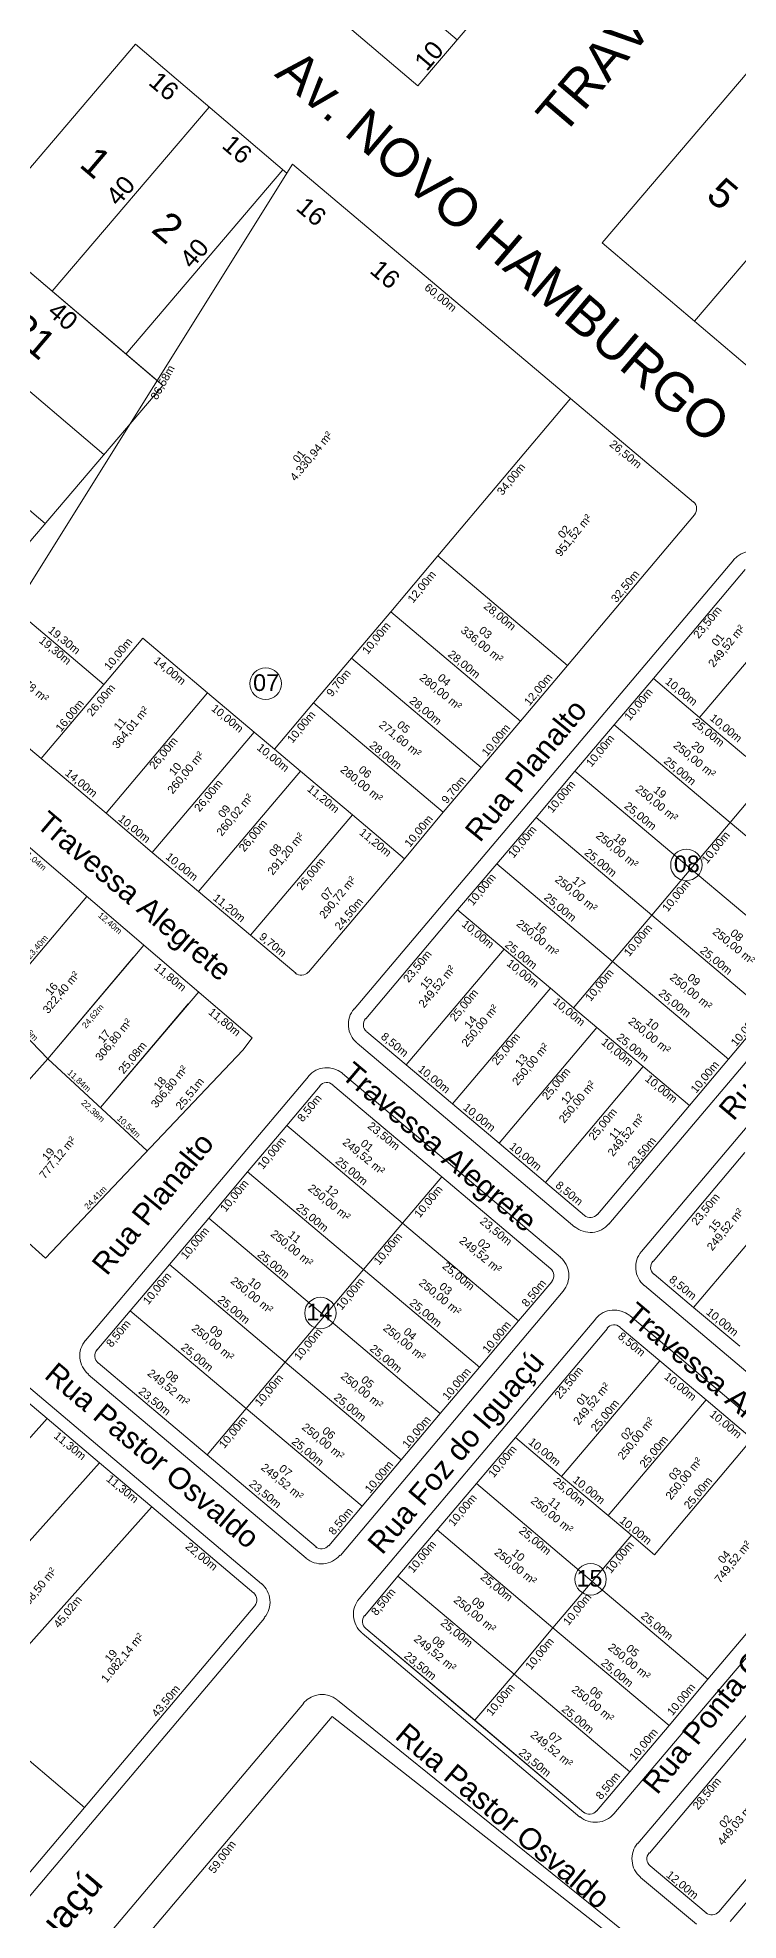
# Model space of a CAD drawing. Header units: metres. Extents: x 3808 to 8215, y 2374 to 6187.
# Drawn here: x 7201.4 to 7317.1, y 3816.4 to 4127.6 of the extents above; entities that cross this region are included whole.
import ezdxf
from ezdxf.enums import TextEntityAlignment as Align

# ---------------------------------------------------------------- set-up
doc = ezdxf.new("R2010")
doc.units = ezdxf.units.M
for name, color, linetype in [('0 - Cotas', 7, 'Continuous'), ('0 - Nome das Ruas', 7, 'Continuous'), ('0 - Número Dos Lotes', 7, 'Continuous'), ('0 - QUADRAS', 7, 'Continuous'), ('0 - Área Dos Lotes', 1, 'Continuous'), ('PDF_REGIAO_POLILINHAS', 7, 'Continuous'), ('vista', 7, 'Continuous')]:
    doc.layers.add(name, color=color, linetype=linetype)
doc.layers.add('PDF_IDENT_DAS_QUADRAS', color=40, linetype='Continuous', true_color=0xffbf00)
doc.layers.add('PDF_MEIO_FIO', color=7, linetype='Continuous', true_color=0xdd6e00)
doc.layers.add('REGIAO_POLILINHAS', color=7, linetype='Continuous', lineweight=0)
doc.styles.add('Arial', font='arial.ttf')
doc.styles.add('pedro', font='arial.ttf', dxfattribs={"height": 3})
doc.styles.get("Standard").update_dxf_attribs({"font": 'arial.ttf'})
doc.dimstyles.new('Copy(2) of ISO-25', dxfattribs={"dimtxt": 1, "dimasz": 2.5, "dimexe": 1.25, "dimexo": 0.625, "dimgap": 0.2, "dimtad": 1, "dimtoh": 1, "dimlfac": 1, "dimzin": 1, "dimtxsty": 'Arial', "dimblk": 'NONE', "dimcen": 0, "dimse1": 1, "dimse2": 1, "dimsd1": 1, "dimsd2": 1, "dimclrt": 256, "dimaunit": 1, "dimadec": 3, "dimazin": 0, "dimtfac": 1, "dimtmove": 0, "dimatfit": 3, "dimldrblk": 'NONE', "dimfxl": 1, "dimtolj": 1, "dimtzin": 0, "dimarcsym": 0})

# ---------------------------------------------------------------- blocks, each defined once
blk = doc.blocks.new('*D9052')
at = {"layer": 'Defpoints', "color": 0, "transparency": 16777216}
for p in [(7194.41, 3967.75), (7203.05, 3958.76), (7203.05, 3958.76)]:
    blk.add_point(p, dxfattribs=at)
at = {"layer": 'REGIAO_POLILINHAS', "lineweight": 5, "transparency": 16777216, "insert": (7199.51, 3963.59), "char_height": 1, "attachment_point": 5, "rotation": 313.8869, "style": 'Arial'}
blk.add_mtext('\\A1;12,46m', dxfattribs=at)
blk = doc.blocks.new('_None')
blk = doc.blocks.new('*D9053')
at = {"layer": 'Defpoints', "color": 0, "transparency": 16777216}
for p in [(7203.05, 3958.76), (7211.74, 3950.72), (7211.74, 3950.72)]:
    blk.add_point(p, dxfattribs=at)
at = {"layer": 'REGIAO_POLILINHAS', "lineweight": 5, "transparency": 16777216, "insert": (7208.18, 3955.11), "char_height": 1, "attachment_point": 5, "rotation": 317.2297, "style": 'Arial'}
blk.add_mtext('\\A1;11,84m', dxfattribs=at)
blk = doc.blocks.new('*D9054')
at = {"layer": 'Defpoints', "color": 0, "transparency": 16777216}
for p in [(7186.58, 3940.33), (7186.58, 3940.33), (7202.7, 3925.84)]:
    blk.add_point(p, dxfattribs=at)
at = {"layer": 'REGIAO_POLILINHAS', "lineweight": 5, "transparency": 16777216, "insert": (7194.82, 3934), "char_height": 1, "attachment_point": 5, "rotation": 318.05, "style": 'Arial'}
blk.add_mtext('\\A1;21,68m', dxfattribs=at)
blk = doc.blocks.new('*D9056')
at = {"layer": 'Defpoints', "color": 0, "transparency": 16777216}
for p in [(7203.05, 3958.76), (7186.58, 3940.33), (7188.11, 3938.96)]:
    blk.add_point(p, dxfattribs=at)
at = {"layer": 'REGIAO_POLILINHAS', "lineweight": 5, "transparency": 16777216, "insert": (7195.77, 3948.74), "char_height": 1, "attachment_point": 5, "rotation": 48.2248, "style": 'Arial'}
blk.add_mtext('\\A1;24,72m', dxfattribs=at)
blk = doc.blocks.new('*D9057')
at = {"layer": 'Defpoints', "color": 0, "transparency": 16777216}
for p in [(7219.48, 3943.56), (7202.7, 3925.84), (7202.7, 3925.84)]:
    blk.add_point(p, dxfattribs=at)
at = {"layer": 'REGIAO_POLILINHAS', "lineweight": 5, "transparency": 16777216, "insert": (7210.99, 3935.77), "char_height": 1, "attachment_point": 5, "rotation": 46.5751, "style": 'Arial'}
blk.add_mtext('\\A1;24,41m', dxfattribs=at)
blk = doc.blocks.new('*D9059')
at = {"layer": 'Defpoints', "color": 0, "transparency": 16777216}
for p in [(7193.45, 3968.74), (7203.05, 3958.76), (7201.69, 3957.46)]:
    blk.add_point(p, dxfattribs=at)
at = {"layer": 'REGIAO_POLILINHAS', "lineweight": 5, "transparency": 16777216, "insert": (7197.43, 3963.04), "char_height": 1, "attachment_point": 5, "rotation": 313.8869, "style": 'Arial'}
blk.add_mtext('\\A1;13,84m', dxfattribs=at)
blk = doc.blocks.new('*D9060')
at = {"layer": 'Defpoints', "color": 0, "transparency": 16777216}
for p in [(7203.05, 3958.76), (7219.48, 3943.56), (7218.04, 3942.01)]:
    blk.add_point(p, dxfattribs=at)
at = {"layer": 'REGIAO_POLILINHAS', "lineweight": 5, "transparency": 16777216, "insert": (7210.46, 3950.11), "char_height": 1, "attachment_point": 5, "rotation": 317.2297, "style": 'Arial'}
blk.add_mtext('\\A1;22,38m', dxfattribs=at)
blk = doc.blocks.new('*D9061')
at = {"layer": 'Defpoints', "color": 0, "transparency": 16777216}
for p in [(7211.74, 3950.72), (7219.48, 3943.56), (7219.48, 3943.56)]:
    blk.add_point(p, dxfattribs=at)
at = {"layer": 'REGIAO_POLILINHAS', "lineweight": 5, "transparency": 16777216, "insert": (7216.37, 3947.53), "char_height": 1, "attachment_point": 5, "rotation": 317.2297, "style": 'Arial'}
blk.add_mtext('\\A1;10,54m', dxfattribs=at)
blk = doc.blocks.new('*D9062')
at = {"layer": 'Defpoints', "color": 0, "transparency": 16777216}
for p in [(7218.92, 3977.58), (7203.05, 3958.76), (7204.58, 3957.47)]:
    blk.add_point(p, dxfattribs=at)
at = {"layer": 'REGIAO_POLILINHAS', "lineweight": 5, "transparency": 16777216, "insert": (7210.55, 3965.78), "char_height": 1, "attachment_point": 5, "rotation": 49.844, "style": 'Arial'}
blk.add_mtext('\\A1;24,62m', dxfattribs=at)
blk = doc.blocks.new('*D9068')
at = {"layer": 'Defpoints', "color": 0, "transparency": 16777216}
for p in [(7209.5, 3985.63), (7209.5, 3985.63), (7194.41, 3967.75)]:
    blk.add_point(p, dxfattribs=at)
at = {"layer": 'REGIAO_POLILINHAS', "lineweight": 5, "transparency": 16777216, "insert": (7201.34, 3977.21), "char_height": 1, "attachment_point": 5, "rotation": 49.8486, "style": 'Arial'}
blk.add_mtext('\\A1;23,40m', dxfattribs=at)
blk = doc.blocks.new('*D9069')
at = {"layer": 'Defpoints', "color": 0, "transparency": 16777216}
for p in [(7208.37, 3984.31), (7209.5, 3985.63), (7218.92, 3977.58)]:
    blk.add_point(p, dxfattribs=at)
at = {"layer": 'REGIAO_POLILINHAS', "lineweight": 5, "transparency": 16777216, "insert": (7213.29, 3981.15), "char_height": 1, "attachment_point": 5, "rotation": 319.4782, "style": 'Arial'}
blk.add_mtext('\\A1;12,40m', dxfattribs=at)
blk = doc.blocks.new('*D9070')
at = {"layer": 'Defpoints', "color": 0, "transparency": 16777216}
for p in [(7193.51, 3999.3), (7208.27, 3984.2), (7209.5, 3985.63)]:
    blk.add_point(p, dxfattribs=at)
at = {"layer": 'REGIAO_POLILINHAS', "lineweight": 5, "transparency": 16777216, "insert": (7200.79, 3991.64), "char_height": 1, "attachment_point": 5, "rotation": 319.4782, "style": 'Arial'}
blk.add_mtext('\\A1;21,04m', dxfattribs=at)

msp = doc.modelspace()

# ---------------------------------------------------------------- linework, layer by layer
at = {"layer": 'PDF_IDENT_DAS_QUADRAS', "color": 7, "lineweight": 5}
for centre in [(7239.04, 4020.797), (7308.534, 3990.842), (7248.09, 3916.772), (7292.708, 3872.766)]:
    msp.add_circle(centre, 2.597, dxfattribs=at)
at = {"layer": 'PDF_MEIO_FIO', "lineweight": 5}
for p, q in [((7253.676, 3967.007), (7316.353, 4041.253)), ((7358.463, 4005.724), (7295.735, 3931.478)), ((7301.133, 3926.954), (7363.81, 4001.199)), ((7101.344, 3987.704), (7238.369, 3872.016)), ((7290.13, 3930.964), (7254.138, 3961.352)), ((7209.263, 3912.24), (7246.129, 3955.892)), ((7251.733, 3956.355), (7287.725, 3926.019)), ((7337.588, 3890.911), (7301.596, 3921.298)), ((7288.187, 3920.364), (7251.373, 3876.711)), ((7293.586, 3915.839), (7254.458, 3869.512)), ((7335.182, 3885.914), (7299.242, 3916.302)), ((7245.717, 3876.248), (7209.726, 3906.635)), ((7296.568, 3833.984), (7335.696, 3880.259)), ((7337.793, 3873.223), (7300.516, 3829.108)), ((7238.832, 3866.36), (7182.942, 3800.136)), ((7254.972, 3863.857), (7290.913, 3833.469)), ((7291.581, 3834.241), (7255.589, 3864.628)), ((7315.787, 3816.202), (7352.653, 3859.855)), ((7250.899, 3852.811), (7390.495, 3740.054)), ((7158.452, 3749.361), (7245.346, 3852.297)), ((7300.979, 3823.452), (7310.183, 3815.74))]:
    msp.add_line(p, q, dxfattribs=at)
for centre, start, end in [((7319.361, 4038.708), 49.83385, 139.82877), ((7256.684, 3964.462), 139.82781, 229.82827), ((7249.137, 3953.347), 49.83385, 139.82877), ((7292.675, 3934.075), 229.82796, 319.82906), ((7285.128, 3922.96), 319.82781, 49.82827), ((7304.141, 3924.357), 139.82781, 229.82827), ((7296.594, 3913.294), 49.83385, 139.82877), ((7212.322, 3909.695), 139.82781, 229.82827), ((7248.262, 3879.307), 229.82796, 319.82906), ((7235.773, 3869.008), 319.82781, 49.82827), ((7257.517, 3866.967), 139.82781, 229.82827), ((7248.354, 3849.752), 51.06384, 139.829), ((7293.509, 3836.58), 229.82796, 319.82906), ((7303.524, 3826.563), 139.82781, 229.82827)]:
    msp.add_arc(centre, 3.985, start, end, dxfattribs=at)
at = {"layer": 'PDF_REGIAO_POLILINHAS', "lineweight": 5}
for p, q in [((7197.526, 4033.156), (7243.493, 4106.682)), ((7243.493, 4106.682), (7197.526, 4033.156)), ((7243.493, 4106.682), (7289.408, 4067.914)), ((7267.453, 4041.897), (7289.408, 4067.914)), ((7289.408, 4067.914), (7267.453, 4041.897)), ((7289.408, 4067.914), (7309.717, 4050.792)), ((7309.872, 4048.684), (7288.894, 4023.798)), ((7259.689, 4032.693), (7267.453, 4041.897)), ((7267.453, 4041.897), (7259.689, 4032.693)), ((7267.453, 4041.897), (7288.894, 4023.798)), ((7288.894, 4023.798), (7267.453, 4041.897)), ((7303.087, 4021.663), (7318.255, 4039.659)), ((7212.283, 4020.662), (7197.526, 4033.156)), ((7197.526, 4033.156), (7212.283, 4020.662)), ((7326.893, 4034.363), (7310.697, 4015.185)), ((7310.697, 4015.185), (7326.893, 4034.363)), ((7253.21, 4025.032), (7259.689, 4032.693)), ((7259.689, 4032.693), (7253.21, 4025.032)), ((7259.689, 4032.693), (7281.13, 4014.595)), ((7281.13, 4014.595), (7259.689, 4032.693)), ((7218.761, 4028.323), (7212.283, 4020.662)), ((7212.283, 4020.662), (7218.761, 4028.323)), ((7229.456, 4019.274), (7218.761, 4028.323)), ((7218.761, 4028.323), (7229.456, 4019.274)), ((7246.938, 4017.628), (7253.21, 4025.032)), ((7253.21, 4025.032), (7246.938, 4017.628)), ((7253.21, 4025.032), (7274.651, 4006.934)), ((7274.651, 4006.934), (7253.21, 4025.032)), ((7288.894, 4023.798), (7281.13, 4014.595)), ((7201.948, 4008.425), (7212.283, 4020.662)), ((7212.283, 4020.662), (7201.948, 4008.425)), ((7296.609, 4014.002), (7303.087, 4021.663)), ((7310.697, 4015.185), (7303.087, 4021.663)), ((7303.087, 4021.663), (7310.697, 4015.185)), ((7212.694, 3999.375), (7229.456, 4019.274)), ((7229.456, 4019.274), (7212.694, 3999.375)), ((7229.456, 4019.274), (7237.117, 4012.795)), ((7237.117, 4012.795), (7229.456, 4019.274)), ((7246.938, 4017.628), (7240.51, 4009.967)), ((7240.51, 4009.967), (7246.938, 4017.628)), ((7268.378, 3999.53), (7246.938, 4017.628)), ((7246.938, 4017.628), (7268.378, 3999.53)), ((7281.13, 4014.595), (7274.651, 4006.934)), ((7318.358, 4008.758), (7310.697, 4015.185)), ((7310.697, 4015.185), (7318.358, 4008.758)), ((7201.948, 4008.425), (7198.452, 4011.407)), ((7237.117, 4012.795), (7220.304, 3992.897)), ((7220.304, 3992.897), (7237.117, 4012.795)), ((7240.51, 4009.967), (7237.117, 4012.795)), ((7237.117, 4012.795), (7240.51, 4009.967)), ((7290.13, 4006.341), (7296.609, 4014.002)), ((7296.609, 4014.002), (7315.736, 3997.857)), ((7315.736, 3997.857), (7296.609, 4014.002)), ((7212.694, 3999.375), (7201.948, 4008.425)), ((7244.778, 4006.317), (7240.51, 4009.967)), ((7240.51, 4009.967), (7244.778, 4006.317)), ((7227.965, 3986.418), (7244.778, 4006.317)), ((7244.778, 4006.317), (7227.965, 3986.418)), ((7244.778, 4006.317), (7253.365, 3999.118)), ((7253.365, 3999.118), (7244.778, 4006.317)), ((7274.651, 4006.934), (7268.378, 3999.53)), ((7283.703, 3998.68), (7290.13, 4006.341)), ((7290.13, 4006.341), (7309.257, 3990.196)), ((7309.257, 3990.196), (7290.13, 4006.341)), ((7315.736, 3997.857), (7322.214, 4005.518)), ((7322.214, 4005.518), (7315.736, 3997.857)), ((7236.822, 3962.278), (7190.43, 4001.931)), ((7220.304, 3992.897), (7212.694, 3999.375)), ((7253.365, 3999.118), (7236.551, 3979.22)), ((7236.551, 3979.22), (7253.365, 3999.118)), ((7253.365, 3999.118), (7261.951, 3991.869)), ((7261.951, 3991.869), (7253.365, 3999.118)), ((7268.378, 3999.53), (7261.951, 3991.869)), ((7277.225, 3991.019), (7283.703, 3998.68)), ((7283.703, 3998.68), (7302.83, 3982.535)), ((7302.83, 3982.535), (7283.703, 3998.68)), ((7309.257, 3990.196), (7315.736, 3997.857)), ((7315.736, 3997.857), (7309.257, 3990.196)), ((7334.863, 3981.713), (7315.736, 3997.857)), ((7315.736, 3997.857), (7334.863, 3981.713)), ((7227.965, 3986.418), (7220.304, 3992.897)), ((7261.951, 3991.869), (7246.115, 3973.102)), ((7270.746, 3983.409), (7277.225, 3991.019)), ((7277.225, 3991.019), (7296.352, 3974.874)), ((7296.352, 3974.874), (7277.225, 3991.019)), ((7302.83, 3982.535), (7309.257, 3990.196)), ((7309.257, 3990.196), (7302.83, 3982.535)), ((7328.436, 3974.051), (7309.257, 3990.196)), ((7309.257, 3990.196), (7328.436, 3974.051)), ((7236.551, 3979.22), (7227.965, 3986.418)), ((7209.496, 3985.634), (7194.406, 3967.746)), ((7194.406, 3967.746), (7207.707, 3983.488)), ((7207.694, 3983.498), (7207.707, 3983.488)), ((7255.578, 3965.413), (7270.746, 3983.409)), ((7270.746, 3983.409), (7278.407, 3976.931)), ((7278.407, 3976.931), (7270.746, 3983.409)), ((7203.047, 3958.763), (7179.732, 3983.002)), ((7296.352, 3974.874), (7302.83, 3982.535)), ((7302.83, 3982.535), (7296.352, 3974.874)), ((7321.957, 3966.39), (7302.83, 3982.535)), ((7302.83, 3982.535), (7321.957, 3966.39)), ((7203.047, 3958.763), (7218.922, 3977.578)), ((7244.007, 3972.947), (7236.551, 3979.22)), ((7262.262, 3957.804), (7278.407, 3976.931)), ((7278.407, 3976.931), (7262.262, 3957.804)), ((7278.407, 3976.931), (7286.068, 3970.452)), ((7286.068, 3970.452), (7278.407, 3976.931)), ((7217.167, 3975.518), (7203.047, 3958.763)), ((7289.873, 3967.213), (7296.352, 3974.874)), ((7296.352, 3974.874), (7289.873, 3967.213)), ((7315.479, 3958.729), (7296.352, 3974.874)), ((7296.352, 3974.874), (7315.479, 3958.729)), ((7211.739, 3950.723), (7227.976, 3969.839)), ((7226.217, 3967.857), (7211.739, 3950.723)), ((7269.923, 3951.325), (7286.068, 3970.452)), ((7286.068, 3970.452), (7269.923, 3951.325)), ((7286.068, 3970.452), (7289.873, 3967.213)), ((7289.873, 3967.213), (7286.068, 3970.452)), ((7293.729, 3963.974), (7289.873, 3967.213)), ((7289.873, 3967.213), (7293.729, 3963.974)), ((7321.957, 3966.39), (7315.479, 3958.729)), ((7202.699, 3925.838), (7161.22, 3963.12)), ((7235.266, 3960.247), (7236.822, 3962.278)), ((7262.262, 3957.804), (7255.732, 3963.254)), ((7277.584, 3944.847), (7293.729, 3963.974)), ((7293.729, 3963.974), (7277.584, 3944.847)), ((7301.39, 3957.547), (7293.729, 3963.974)), ((7293.729, 3963.974), (7301.39, 3957.547)), ((7186.578, 3940.328), (7203.047, 3958.763)), ((7203.047, 3958.763), (7186.578, 3940.328)), ((7202.699, 3925.838), (7235.266, 3960.247)), ((7219.476, 3943.565), (7203.047, 3958.763)), ((7315.479, 3958.729), (7309.051, 3951.068)), ((7269.923, 3951.325), (7262.262, 3957.804)), ((7285.246, 3938.368), (7301.39, 3957.547)), ((7301.39, 3957.547), (7285.246, 3938.368)), ((7309.051, 3951.068), (7301.39, 3957.547)), ((7301.39, 3957.547), (7309.051, 3951.068)), ((7242.529, 3947.769), (7248.031, 3954.299)), ((7250.139, 3954.453), (7268.135, 3939.285)), ((7277.584, 3944.847), (7269.923, 3951.325)), ((7309.051, 3951.068), (7293.832, 3933.072)), ((7236.051, 3940.108), (7242.529, 3947.769)), ((7261.656, 3931.624), (7242.529, 3947.769)), ((7242.529, 3947.769), (7261.656, 3931.624)), ((7285.246, 3938.368), (7277.584, 3944.847)), ((7303.036, 3925.308), (7318.204, 3943.304)), ((7229.624, 3932.446), (7236.051, 3940.108)), ((7255.178, 3923.963), (7236.051, 3940.108)), ((7236.051, 3940.108), (7255.178, 3923.963)), ((7268.135, 3939.285), (7261.656, 3931.624)), ((7261.656, 3931.624), (7268.135, 3939.285)), ((7268.135, 3939.285), (7286.131, 3924.066)), ((7291.724, 3932.918), (7285.246, 3938.368)), ((7309.72, 3917.699), (7325.865, 3936.826)), ((7325.865, 3936.826), (7309.72, 3917.699)), ((7223.145, 3924.785), (7229.624, 3932.446)), ((7248.751, 3916.302), (7229.624, 3932.446)), ((7229.624, 3932.446), (7248.751, 3916.302)), ((7261.656, 3931.624), (7255.178, 3923.963)), ((7255.178, 3923.963), (7261.656, 3931.624)), ((7261.656, 3931.624), (7280.783, 3915.479)), ((7280.783, 3915.479), (7261.656, 3931.624)), ((7216.667, 3917.124), (7223.145, 3924.785)), ((7242.272, 3908.641), (7223.145, 3924.785)), ((7223.145, 3924.785), (7242.272, 3908.641)), ((7255.178, 3923.963), (7248.751, 3916.302)), ((7248.751, 3916.302), (7255.178, 3923.963)), ((7255.178, 3923.963), (7274.356, 3907.818)), ((7274.356, 3907.818), (7255.178, 3923.963)), ((7286.285, 3921.957), (7280.783, 3915.479)), ((7309.72, 3917.699), (7303.19, 3923.2)), ((7317.381, 3911.272), (7309.72, 3917.699)), ((7211.165, 3910.646), (7216.667, 3917.124)), ((7235.794, 3900.979), (7216.667, 3917.124)), ((7216.667, 3917.124), (7235.794, 3900.979)), ((7248.751, 3916.302), (7242.272, 3908.641)), ((7242.272, 3908.641), (7248.751, 3916.302)), ((7248.751, 3916.302), (7267.878, 3900.157)), ((7267.878, 3900.157), (7248.751, 3916.302)), ((7280.783, 3915.479), (7274.356, 3907.818)), ((7280.321, 3896.198), (7295.489, 3914.194)), ((7297.597, 3914.399), (7304.127, 3908.898)), ((7191.426, 3909.036), (7202.943, 3899.318)), ((7229.367, 3893.318), (7211.371, 3908.538)), ((7242.272, 3908.641), (7235.794, 3900.979)), ((7235.794, 3900.979), (7242.272, 3908.641)), ((7242.272, 3908.641), (7261.399, 3892.496)), ((7261.399, 3892.496), (7242.272, 3908.641)), ((7304.127, 3908.898), (7287.93, 3889.771)), ((7287.93, 3889.771), (7304.127, 3908.898)), ((7304.127, 3908.898), (7311.788, 3902.419)), ((7274.356, 3907.818), (7267.878, 3900.157)), ((7311.788, 3902.419), (7295.591, 3883.292)), ((7295.591, 3883.292), (7311.788, 3902.419)), ((7311.788, 3902.419), (7319.397, 3895.992)), ((7202.943, 3899.318), (7172.864, 3865.692)), ((7172.864, 3865.692), (7202.943, 3899.318)), ((7202.943, 3899.318), (7211.581, 3892.017)), ((7235.794, 3900.979), (7229.367, 3893.318)), ((7229.367, 3893.318), (7235.794, 3900.979)), ((7235.794, 3900.979), (7254.972, 3884.835)), ((7254.972, 3884.835), (7235.794, 3900.979)), ((7267.878, 3900.157), (7261.399, 3892.496)), ((7273.842, 3888.588), (7280.321, 3896.198)), ((7287.93, 3889.771), (7280.321, 3896.198)), ((7280.321, 3896.198), (7287.93, 3889.771)), ((7319.397, 3895.992), (7303.253, 3876.814)), ((7303.253, 3876.814), (7319.397, 3895.992)), ((7247.363, 3878.15), (7229.367, 3893.318)), ((7211.581, 3892.017), (7181.554, 3858.391)), ((7181.554, 3858.391), (7211.581, 3892.017)), ((7211.581, 3892.017), (7220.219, 3884.716)), ((7261.399, 3892.496), (7254.972, 3884.835)), ((7295.591, 3883.292), (7287.93, 3889.771)), ((7287.93, 3889.771), (7295.591, 3883.292)), ((7267.364, 3880.927), (7273.842, 3888.588)), ((7273.842, 3888.588), (7292.969, 3872.392)), ((7292.969, 3872.392), (7273.842, 3888.588)), ((7220.219, 3884.716), (7190.192, 3851.09)), ((7190.192, 3851.09), (7220.219, 3884.716)), ((7220.219, 3884.716), (7237.084, 3870.474)), ((7254.972, 3884.835), (7249.471, 3878.305)), ((7260.885, 3873.266), (7267.364, 3880.927)), ((7267.364, 3880.927), (7286.491, 3864.731)), ((7286.491, 3864.731), (7267.364, 3880.927)), ((7299.448, 3880.053), (7295.591, 3883.292)), ((7295.591, 3883.292), (7299.448, 3880.053)), ((7333.743, 3881.904), (7312.096, 3856.247)), ((7292.969, 3872.392), (7299.448, 3880.053)), ((7299.448, 3880.053), (7292.969, 3872.392)), ((7303.253, 3876.814), (7299.448, 3880.053)), ((7299.448, 3880.053), (7303.253, 3876.814)), ((7255.435, 3866.736), (7260.885, 3873.266)), ((7260.885, 3873.266), (7280.064, 3857.07)), ((7280.064, 3857.07), (7260.885, 3873.266)), ((7292.969, 3872.392), (7286.491, 3864.731)), ((7286.491, 3864.731), (7292.969, 3872.392)), ((7312.096, 3856.247), (7292.969, 3872.392)), ((7292.969, 3872.392), (7312.096, 3856.247)), ((7237.238, 3868.366), (7209.113, 3835.048)), ((7273.585, 3849.46), (7255.589, 3864.628)), ((7286.491, 3864.731), (7280.064, 3857.07)), ((7280.064, 3857.07), (7286.491, 3864.731)), ((7305.669, 3848.586), (7286.491, 3864.731)), ((7286.491, 3864.731), (7305.669, 3848.586)), ((7280.064, 3857.07), (7273.585, 3849.46)), ((7273.585, 3849.46), (7280.064, 3857.07)), ((7299.191, 3840.925), (7280.064, 3857.07)), ((7280.064, 3857.07), (7299.191, 3840.925)), ((7312.096, 3856.247), (7305.669, 3848.586)), ((7209.113, 3835.048), (7190.192, 3851.09)), ((7190.192, 3851.09), (7209.113, 3835.048)), ((7211.874, 3804.942), (7250.025, 3850.086)), ((7250.025, 3850.086), (7384.068, 3744.836)), ((7291.581, 3834.241), (7273.585, 3849.46)), ((7302.419, 3827.514), (7320.826, 3849.315)), ((7305.669, 3848.586), (7299.191, 3840.925)), ((7299.191, 3840.925), (7293.689, 3834.446)), ((7332.292, 3839.648), (7313.885, 3817.796)), ((7209.113, 3835.048), (7181.04, 3801.781)), ((7311.777, 3817.642), (7302.573, 3825.406))]:
    msp.add_line(p, q, dxfattribs=at)
at = {"layer": 'PDF_REGIAO_POLILINHAS', "color": 3, "lineweight": 5}
for p in [(7236.822, 3962.278), (7202.699, 3925.838)]:
    msp.add_line(p, (7235.266, 3960.247), dxfattribs=at)
at = {"layer": 'PDF_REGIAO_POLILINHAS', "lineweight": 5}
for centre, start, end in [((7308.715, 4049.687), 319.8288, 49.82835), ((7244.907, 3974.104), 229.825, 319.82973), ((7256.684, 3964.462), 139.8288, 229.82835), ((7249.137, 3953.347), 49.8327, 139.82781), ((7292.675, 3934.075), 229.825, 319.82973), ((7285.128, 3922.96), 319.8288, 49.82835), ((7304.141, 3924.357), 139.8288, 229.82835), ((7296.594, 3913.294), 49.8327, 139.82781), ((7212.322, 3909.695), 139.8288, 229.82835), ((7248.262, 3879.307), 229.825, 319.82973), ((7236.081, 3869.368), 319.8288, 49.82835), ((7256.541, 3865.785), 139.8288, 229.82835), ((7292.532, 3835.449), 229.825, 319.82973), ((7303.524, 3826.563), 139.8288, 229.82835), ((7312.728, 3818.799), 229.825, 319.82973)]:
    msp.add_arc(centre, 1.517, start, end, dxfattribs=at)
at = {"layer": 'vista', "lineweight": 5}
for p, q in [((7264.187, 4119.585), (7329.004, 4195.734)), ((7264.187, 4119.585), (7329.004, 4195.734)), ((7294.646, 4093.658), (7359.464, 4169.807)), ((7309.876, 4080.695), (7374.694, 4156.844)), ((7247.824, 4146.645), (7270.668, 4127.2)), ((7241.342, 4139.03), (7264.187, 4119.585)), ((7217.523, 4126.475), (7113.815, 4004.636)), ((7217.523, 4126.475), (7242.549, 4105.173)), ((7203.78, 4085.644), (7229.707, 4116.104)), ((7215.963, 4075.274), (7241.89, 4105.733)), ((7191.596, 4096.015), (7221.115, 4070.888)), ((7191.596, 4096.015), (7222.055, 4070.088)), ((7294.646, 4093.658), (7369.653, 4029.813)), ((7294.646, 4093.658), (7369.653, 4029.813)), ((7181.873, 4084.593), (7212.333, 4058.666)), ((7172.15, 4073.17), (7202.61, 4047.243)), ((7222.055, 4070.088), (7221.115, 4070.888)), ((7222.055, 4070.088), (7183.179, 4024.416))]:
    msp.add_line(p, q, dxfattribs=at)

# ---------------------------------------------------------------- texts
at = {"layer": '0 - Cotas', "lineweight": 5}
for s, rotation, p in [('60,00m', 320.78171, (7265.137, 4086.053)), ('86,58m', 61.02231, (7221.095, 4067.583)), ('26,50m', 320.78171, (7295.714, 4060.179)), ('34,00m', 50.78171, (7278.135, 4051.803)), ('12,00m', 50.78171, (7263.373, 4034.017)), ('32,50m', 50.78171, (7296.982, 4034.097)), ('28,00m', 320.78171, (7274.931, 4033.387)), ('23,50m', 50.78171, (7310.566, 4028.149)), ('19,30m', 320.78171, (7202.973, 4029.427)), ('10,00m', 50.78171, (7255.877, 4025.538)), ('19,30m', 320.78171, (7201.478, 4027.72)), ('10,00m', 50.78171, (7213.236, 4022.905)), ('14,00m', 320.78171, (7220.413, 4024.375)), ('28,00m', 320.78171, (7269.035, 4025.441)), ('26,00m', 50.78171, (7210.38, 4015.282)), ('9,70m', 50.78171, (7249.961, 4018.514)), ('12,00m', 50.78171, (7282.617, 4017.044)), ('10,00m', 320.78171, (7304.918, 4020.947)), ('16,00m', 50.78171, (7205.222, 4012.726)), ('28,00m', 320.78171, (7262.658, 4017.768)), ('10,00m', 50.78171, (7299.173, 4014.583)), ('10,00m', 320.78171, (7229.932, 4016.495)), ('10,00m', 50.78171, (7243.461, 4010.849)), ('25,00m', 320.78171, (7309.366, 4014.18)), ('10,00m', 320.78171, (7312.284, 4014.907)), ('26,00m', 50.78171, (7220.707, 4006.528)), ('28,00m', 320.78171, (7256.068, 4010.423)), ('10,00m', 50.78171, (7275.625, 4008.673)), ('10,00m', 50.78171, (7292.839, 4006.925)), ('10,00m', 320.78171, (7237.478, 4010.016)), ('25,00m', 320.78171, (7304.671, 4007.799)), ('14,00m', 320.78171, (7205.788, 4005.811)), ('9,70m', 50.78171, (7268.966, 4000.848)), ('26,00m', 50.78171, (7228.124, 3999.501)), ('11,20m', 320.78171, (7245.763, 4003.2)), ('10,00m', 50.78171, (7286.394, 3999.327)), ('10,00m', 320.78171, (7214.56, 3998.27)), ('10,00m', 50.78171, (7262.864, 3993.655)), ('25,00m', 320.78171, (7298.152, 4000.372)), ('26,00m', 50.78171, (7235.503, 3992.887)), ('11,20m', 320.78171, (7254.385, 3995.989)), ('10,00m', 50.78171, (7279.978, 3991.863)), ('10,00m', 50.78171, (7311.942, 3990.937)), ('10,00m', 320.78171, (7222.4, 3991.983)), ('25,00m', 320.78171, (7291.573, 3992.659)), ('26,00m', 50.78171, (7245.042, 3986.548)), ('10,00m', 50.78171, (7273.253, 3983.983)), ('10,00m', 50.78171, (7305.432, 3982.977)), ('11,20m', 320.78171, (7230.228, 3985.159)), ('24,50m', 50.78171, (7251.336, 3979.959)), ('25,00m', 320.78171, (7284.9, 3985.266)), ('10,00m', 320.78171, (7271.31, 3980.838)), ('10,00m', 50.78171, (7299.097, 3975.6)), ('9,70m', 320.78171, (7237.838, 3978.755)), ('25,00m', 320.78171, (7278.449, 3977.407)), ('25,00m', 320.78171, (7310.665, 3976.482)), ('11,80m', 320.78171, (7220.483, 3973.719)), ('23,50m', 50.78171, (7262.648, 3971.284)), ('10,00m', 320.78171, (7278.724, 3974.36)), ('10,00m', 50.78171, (7292.719, 3968.18)), ('25,00m', 50.78171, (7270.343, 3964.879)), ('10,00m', 320.78171, (7286.363, 3967.997)), ('25,00m', 320.78171, (7303.826, 3969.41)), ('11,80m', 320.78171, (7229.457, 3966.306)), ('10,00m', 50.78171, (7316.766, 3960.739)), ('25,08m', 50.78171, (7215.586, 3956.181)), ('8,50m', 320.78171, (7257.957, 3962.254)), ('25,00m', 50.78171, (7277.273, 3957.615)), ('10,00m', 320.78171, (7294.349, 3961.352)), ('25,00m', 320.78171, (7296.892, 3962.132)), ('10,00m', 50.78171, (7310.14, 3953)), ('25,51m', 50.78171, (7225.066, 3950.229)), ('10,00m', 320.78171, (7264.072, 3956.88)), ('25,00m', 50.78171, (7285.573, 3951.87)), ('10,00m', 320.78171, (7301.592, 3955.285)), ('8,50m', 50.78171, (7245.153, 3948.252)), ('10,00m', 320.78171, (7271.537, 3950.535)), ('25,00m', 50.78171, (7293.277, 3945.2)), ('23,50m', 320.78171, (7255.762, 3947.478)), ('10,00m', 50.78171, (7238.582, 3940.411)), ('10,00m', 320.78171, (7279.171, 3944.092)), ('23,50m', 50.78171, (7299.731, 3940.445)), ('25,00m', 320.78171, (7250.453, 3941.68)), ('10,00m', 50.78171, (7232.419, 3933.366)), ('10,00m', 50.78171, (7264.475, 3932.406)), ('8,50m', 320.78171, (7286.796, 3937.684)), ('25,00m', 320.78171, (7243.953, 3933.992)), ('23,50m', 50.78171, (7310.249, 3931.132)), ('10,00m', 50.78171, (7225.904, 3925.531)), ('23,50m', 320.78171, (7274.301, 3931.736)), ('25,00m', 320.78171, (7237.536, 3926.245)), ('10,00m', 50.78171, (7257.786, 3924.596)), ('25,00m', 320.78171, (7268.1, 3924.317)), ('10,00m', 50.78171, (7219.653, 3918.048)), ('10,00m', 50.78171, (7251.578, 3917.144)), ('8,50m', 50.78171, (7282.217, 3917.678)), ('8,50m', 320.78171, (7305.558, 3922.101)), ('25,00m', 320.78171, (7230.987, 3918.766)), ('25,00m', 320.78171, (7262.69, 3918.249)), ('8,50m', 50.78171, (7213.583, 3910.993)), ('10,00m', 50.78171, (7275.743, 3910.006)), ('10,00m', 320.78171, (7311.674, 3916.727)), ('25,00m', 320.78171, (7224.929, 3910.901)), ('10,00m', 50.78171, (7244.616, 3908.828)), ('25,00m', 320.78171, (7256.117, 3910.688)), ('8,50m', 320.78171, (7297.097, 3912.731)), ('10,00m', 50.78171, (7238.135, 3901.224)), ('10,00m', 50.78171, (7269.13, 3902.273)), ('23,50m', 50.78171, (7287.661, 3902.461)), ('10,00m', 320.78171, (7304.746, 3906.053)), ('23,50m', 320.78171, (7217.911, 3903.628)), ('25,00m', 320.78171, (7250.19, 3902.639)), ('25,00m', 50.78171, (7293.635, 3897.047)), ('10,00m', 50.78171, (7232.205, 3894.284)), ('10,00m', 50.78171, (7262.515, 3894.323)), ('10,00m', 320.78171, (7312.241, 3899.862)), ('11,30m', 320.78171, (7203.929, 3896.268)), ('25,00m', 320.78171, (7243.216, 3895.306)), ('10,00m', 320.78171, (7282.317, 3895.263)), ('25,00m', 50.78171, (7301.697, 3891.064)), ('10,00m', 50.78171, (7276.709, 3889.455)), ('11,30m', 320.78171, (7212.596, 3889.151)), ('10,00m', 50.78171, (7256.31, 3886.906)), ('10,00m', 320.78171, (7289.639, 3888.975)), ('23,50m', 320.78171, (7236.178, 3888.32)), ('10,00m', 50.78171, (7270.108, 3881.406)), ('25,00m', 320.78171, (7286.402, 3888.675)), ('25,00m', 50.78171, (7309.01, 3884.253)), ('8,50m', 50.78171, (7250.303, 3879.967)), ('25,00m', 320.78171, (7280.757, 3880.581)), ('10,00m', 320.78171, (7297.365, 3882.297)), ('22,00m', 320.78171, (7225.656, 3877.996)), ('10,00m', 50.78171, (7263.404, 3873.699)), ('10,00m', 50.78171, (7296.053, 3873.636)), ('8,50m', 50.78171, (7257.347, 3866.643)), ('25,00m', 320.78171, (7274.391, 3872.921)), ('45,02m', 50.78171, (7204.893, 3864.585)), ('10,00m', 50.78171, (7289.051, 3865.02)), ('25,00m', 320.78171, (7267.8, 3865.351)), ('25,00m', 320.78171, (7300.887, 3866.497)), ('10,00m', 50.78171, (7282.842, 3857.676)), ('23,50m', 320.78171, (7261.788, 3859.91)), ('25,00m', 320.78171, (7294.309, 3858.748)), ('43,50m', 50.78171, (7221.091, 3849.858)), ('10,00m', 50.78171, (7276.366, 3850.074)), ('10,00m', 50.78171, (7306.227, 3850.12)), ('25,00m', 320.78171, (7287.81, 3851.087)), ('10,00m', 50.78171, (7300.019, 3842.678)), ('23,50m', 320.78171, (7280.723, 3843.921)), ('8,50m', 50.78171, (7294.453, 3836.235)), ('28,50m', 50.78171, (7310.473, 3834.57)), ('59,00m', 53.26691, (7230.534, 3824.03)), ('12,00m', 320.78171, (7305.083, 3823.702))]:
    msp.add_text(s, height=1.3224, rotation=rotation, dxfattribs=at).set_placement(p)
at = {"layer": '0 - Nome das Ruas', "lineweight": 5}
for s, height, rotation, p in [('Rua Planalto', 3.54115, 50.78171, (7274.424, 3994.405)), ('Travessa Alegrete', 3.54115, 319.8013, (7200.913, 3997.299)), ('Rua Foz do Iguaçú', 3.54115, 49.8013, (7316.296, 3948.36)), ('Travessa Alegrete', 3.54115, 319.8013, (7251.293, 3955.829)), ('Rua Planalto', 3.54115, 50.78171, (7212.791, 3922.783)), ('Travessa Alegrete', 3.54115, 319.8013, (7298.084, 3916.106)), ('Rua Pastor Osvaldo', 3.54115, 319.8013, (7202.281, 3906.182)), ('Rua Foz do Iguaçú', 3.54115, 49.8013, (7258.279, 3876.647)), ('Rua Ponta Grossa', 3.54115, 50.78171, (7303.694, 3837.005)), ('Rua Pastor Osvaldo', 3.54115, 319.8013, (7260.192, 3846.591)), ('Rua Foz do Iguaçú', 4.42644, 49.70173, (7178.609, 3782.446))]:
    msp.add_text(s, height=height, rotation=rotation, dxfattribs=at).set_placement(p)
at = {"layer": '0 - Número Dos Lotes', "lineweight": 5}
for s, rotation, p in [('01', 50.78171, (7244.392, 4057.169)), ('02', 50.78171, (7288.187, 4044.685)), ('03', 320.78171, (7274.141, 4029.385)), ('01', 50.78171, (7313.584, 4026.848)), ('04', 320.78171, (7267.319, 4021.556)), ('11', 50.78171, (7214.84, 4012.946)), ('05', 320.78171, (7260.613, 4013.771)), ('20', 320.78171, (7309.24, 4010.378)), ('10', 50.78171, (7223.95, 4005.483)), ('06', 320.78171, (7254.246, 4006.352)), ('19', 320.78171, (7302.959, 4003.003)), ('09', 50.78171, (7232.058, 3998.501)), ('18', 320.78171, (7296.355, 3995.157)), ('08', 50.78171, (7240.484, 3992.059)), ('07', 50.78171, (7249.049, 3984.844)), ('17', 320.78171, (7289.565, 3988.076)), ('16', 320.78171, (7283.213, 3980.575)), ('08', 320.78171, (7315.657, 3979.353)), ('16', 50.78171, (7203.549, 3969.137)), ('15', 50.78171, (7265.462, 3970.123)), ('09', 320.78171, (7308.566, 3971.999)), ('14', 50.78171, (7272.733, 3963.642)), ('10', 320.78171, (7301.701, 3964.666)), ('17', 50.78171, (7212.217, 3961.317)), ('13', 50.78171, (7281.141, 3957.346)), ('18', 50.78171, (7221.42, 3953.555)), ('12', 50.78171, (7288.746, 3951.144)), ('11', 50.78171, (7296.653, 3945.262)), ('19', 50.78171, (7202.978, 3941.825)), ('01', 320.78171, (7254.58, 3944.594)), ('12', 320.78171, (7248.794, 3937.07)), ('11', 320.78171, (7242.619, 3929.508)), ('15', 50.78171, (7313.063, 3929.971)), ('02', 320.78171, (7273.891, 3928.165)), ('10', 320.78171, (7236.006, 3921.748)), ('03', 320.78171, (7267.579, 3920.938)), ('09', 320.78171, (7229.664, 3913.845)), ('04', 320.78171, (7261.682, 3913.465)), ('08', 320.78171, (7222.356, 3906.419)), ('05', 320.78171, (7254.67, 3905.519)), ('01', 50.78171, (7291.259, 3901.38)), ('06', 320.78171, (7248.255, 3897.09)), ('02', 50.78171, (7298.603, 3895.634)), ('07', 320.78171, (7241.116, 3890.84)), ('03', 50.78171, (7306.513, 3889.016)), ('11', 320.78171, (7285.577, 3885.411)), ('10', 320.78171, (7279.554, 3876.904)), ('04', 50.78171, (7314.626, 3875.255)), ('09', 320.78171, (7272.937, 3868.931)), ('08', 320.78171, (7266.362, 3862.498)), ('05', 320.78171, (7298.44, 3861.112)), ('19', 50.78171, (7213.35, 3858.922)), ('06', 320.78171, (7292.422, 3854.143)), ('07', 320.78171, (7285.627, 3846.657)), ('02', 50.78171, (7314.843, 3831.541))]:
    msp.add_text(s, height=1.3224, rotation=rotation, dxfattribs=at).set_placement(p)
at = {"layer": '0 - QUADRAS', "lineweight": 5}
for s, p in [('07', (7236.967, 4019.587)), ('08', (7306.461, 3989.632)), ('14', (7245.759, 3915.562)), ('15', (7290.376, 3871.556))]:
    msp.add_text(s, height=2.7551, dxfattribs=at).set_placement(p)
at = {"layer": '0 - Área Dos Lotes', "lineweight": 5}
for s, height, rotation, p in [('4.330,94 m²', 1.32245, 50.78171, (7243.956, 4054.174)), ('951,52 m²', 1.3224, 50.78171, (7287.752, 4041.69)), ('336,00 m²', 1.3224, 320.78171, (7271.149, 4029.397)), ('249,52 m²', 1.3224, 50.78171, (7313.029, 4023.391)), ('308,78 m²', 1.3224, 320.78171, (7196.099, 4022.854)), ('280,00 m²', 1.3224, 320.78171, (7264.327, 4021.568)), ('364,01 m²', 1.3224, 50.78171, (7214.579, 4009.935)), ('271,60 m²', 1.3224, 320.78171, (7257.621, 4013.783)), ('250,00 m²', 1.3224, 320.78171, (7306.248, 4010.39)), ('260,00 m²', 1.3224, 50.78171, (7223.69, 4002.472)), ('280,00 m²', 1.3224, 320.78171, (7251.254, 4006.364)), ('260,02 m²', 1.3224, 50.78171, (7231.797, 3995.49)), ('250,00 m²', 1.3224, 320.78171, (7300.016, 4003.152)), ('291,20 m²', 1.3224, 50.78171, (7240.223, 3989.048)), ('250,00 m²', 1.3224, 320.78171, (7293.471, 3995.458)), ('290,72 m²', 1.3224, 50.78171, (7248.789, 3981.833)), ('250,00 m²', 1.3224, 320.78171, (7286.699, 3988.224)), ('250,00 m²', 1.3224, 320.78171, (7280.341, 3980.911)), ('250,00 m²', 1.3224, 320.78171, (7312.733, 3979.561)), ('249,52 m²', 1.3224, 50.78171, (7265.201, 3967.112)), ('322,40 m²', 1.3224, 50.78171, (7203.114, 3966.142)), ('250,00 m²', 1.3224, 320.78171, (7305.663, 3972.043)), ('250,00 m²', 1.3224, 50.78171, (7272.298, 3960.647)), ('306,80 m²', 1.3224, 50.78171, (7211.782, 3958.322)), ('250,00 m²', 1.3224, 320.78171, (7298.825, 3964.778)), ('250,00 m²', 1.3224, 50.78171, (7280.641, 3954.284)), ('306,80 m²', 1.3224, 50.78171, (7220.985, 3950.56)), ('250,00 m²', 1.3224, 50.78171, (7288.357, 3948.058)), ('249,52 m²', 1.3224, 50.78171, (7296.423, 3942.542)), ('777,12 m²', 1.3224, 50.78171, (7202.543, 3938.83)), ('249,52 m²', 1.3224, 320.78171, (7251.608, 3944.785)), ('250,00 m²', 1.3224, 320.78171, (7245.918, 3937.182)), ('249,52 m²', 1.3224, 50.78171, (7312.802, 3926.96)), ('250,00 m²', 1.3224, 320.78171, (7239.744, 3929.621)), ('249,52 m²', 1.3224, 320.78171, (7270.896, 3928.518)), ('250,00 m²', 1.3224, 320.78171, (7233.131, 3921.861)), ('250,00 m²', 1.3224, 320.78171, (7264.221, 3921.545)), ('250,00 m²', 1.3224, 320.78171, (7226.692, 3914.036)), ('250,00 m²', 1.3224, 320.78171, (7258.323, 3914.072)), ('249,52 m²', 1.3224, 320.78171, (7219.384, 3906.61)), ('250,00 m²', 1.3224, 320.78171, (7251.312, 3906.126)), ('249,52 m²', 1.3224, 50.78171, (7290.733, 3898.155)), ('250,00 m²', 1.3224, 50.78171, (7298.077, 3892.409)), ('250,00 m²', 1.3224, 320.78171, (7244.897, 3897.696)), ('250,00 m²', 1.3224, 50.78171, (7305.987, 3885.791)), ('249,52 m²', 1.3224, 320.78171, (7238.144, 3891.031)), ('250,00 m²', 1.3224, 320.78171, (7282.702, 3885.524)), ('250,00 m²', 1.3224, 320.78171, (7276.678, 3877.016)), ('749,52 m²', 1.3224, 50.78171, (7314.089, 3872.017)), ('508,50 m²', 1.3224, 50.78171, (7199.308, 3867.588)), ('250,00 m²', 1.3224, 320.78171, (7269.964, 3869.122)), ('1.082,14 m²', 1.32245, 50.78171, (7212.76, 3855.574)), ('249,52 m²', 1.3224, 320.78171, (7263.39, 3862.689)), ('250,00 m²', 1.3224, 320.78171, (7295.467, 3861.303)), ('250,00 m²', 1.3224, 320.78171, (7289.45, 3854.334)), ('249,52 m²', 1.3224, 320.78171, (7282.655, 3846.848)), ('449,03 m²', 1.3224, 50.78171, (7314.552, 3828.653))]:
    msp.add_text(s, height=height, rotation=rotation, dxfattribs=at).set_placement(p)
at = {"layer": 'vista', "lineweight": 5, "style": 'pedro'}
for s, rotation, p in [('TRAVESSA BACURÍ', 49.59589, (7283.311, 4115.191)), ('Av. NOVO HAMBURGO', 319.59589, (7244.383, 4126.116))]:
    msp.add_text(s, height=6.24, rotation=rotation, dxfattribs=at).set_placement(p, align=Align.TOP_LEFT)
at = {"layer": 'vista', "color": 1, "lineweight": 5, "char_height": 3, "attachment_point": 5, "style": 'pedro'}
for s, insert, rotation in [('10', (7266.017, 4124.594), 49.59589), ('16', (7222.233, 4119.559), 319.59589), ('16', (7234.352, 4109.112), 319.59589), ('40', (7215.063, 4102.305), 49.59589), ('16', (7246.601, 4098.818), 319.59589), ('40', (7227.247, 4091.934), 49.59589), ('16', (7258.785, 4088.447), 319.59589), ('40', (7205.567, 4081.577), 319.59589)]:
    msp.add_mtext(s, dxfattribs=dict(at, insert=insert, rotation=rotation))
at = {"layer": 'vista', "lineweight": 5, "char_height": 4.8, "attachment_point": 5, "rotation": 319.59589, "style": 'pedro'}
for s, insert in [('1', (7211.033, 4106.986)), ('5', (7314.522, 4101.753)), ('2', (7222.913, 4096.223)), ('21', (7200.479, 4078.294))]:
    msp.add_mtext(s, dxfattribs=dict(at, insert=insert))

# ---------------------------------------------------------------- dimensions: what is measured, and where the dimension line sits
at = {"layer": 'REGIAO_POLILINHAS', "lineweight": 5}
for base, p1, p2, angle, picture, middle in [((7208.269, 3984.199), (7193.506, 3999.302), (7209.496, 3985.634), 319.47817, '*D9070', (7200.272, 3991.035)), ((7209.496, 3985.634), (7194.406, 3967.746), (7209.496, 3985.634), 49.84864, '*D9068', (7201.951, 3976.69)), ((7208.366, 3984.312), (7218.922, 3977.578), (7209.496, 3985.634), 139.47817, '*D9069', (7212.773, 3980.545)), ((7204.584, 3957.466), (7218.922, 3977.578), (7203.047, 3958.763), 229.84405, '*D9062', (7211.161, 3965.262)), ((7201.691, 3957.459), (7193.45, 3968.74), (7203.047, 3958.763), 313.88688, '*D9059', (7196.856, 3962.486)), ((7203.047, 3958.763), (7194.406, 3967.746), (7203.047, 3958.763), 313.88688, '*D9052', (7198.936, 3963.037)), ((7188.11, 3938.96), (7203.047, 3958.763), (7186.578, 3940.328), 228.22484, '*D9056', (7196.367, 3948.203)), ((7211.739, 3950.723), (7203.047, 3958.763), (7211.739, 3950.723), 317.22968, '*D9053', (7207.634, 3954.52)), ((7218.039, 3942.011), (7203.047, 3958.763), (7219.476, 3943.565), 317.22968, '*D9060', (7209.915, 3949.526)), ((7219.476, 3943.565), (7211.739, 3950.723), (7219.476, 3943.565), 317.22968, '*D9061', (7215.824, 3946.943)), ((7202.699, 3925.838), (7219.476, 3943.565), (7202.699, 3925.838), 226.57512, '*D9057', (7211.575, 3935.217)), ((7186.578, 3940.328), (7202.699, 3925.838), (7186.578, 3940.328), 138.04999, '*D9054', (7194.28, 3933.405))]:
    dim = msp.add_linear_dim(base=base, p1=p1, p2=p2, angle=angle, dimstyle='Copy(2) of ISO-25', override={"dimpost": 'm'}, dxfattribs=at)
    dim.commit()
    dim.dimension.update_dxf_attribs({"geometry": picture, "text_midpoint": middle, "dimtype": 161})

doc.saveas('drawing.dxf')
